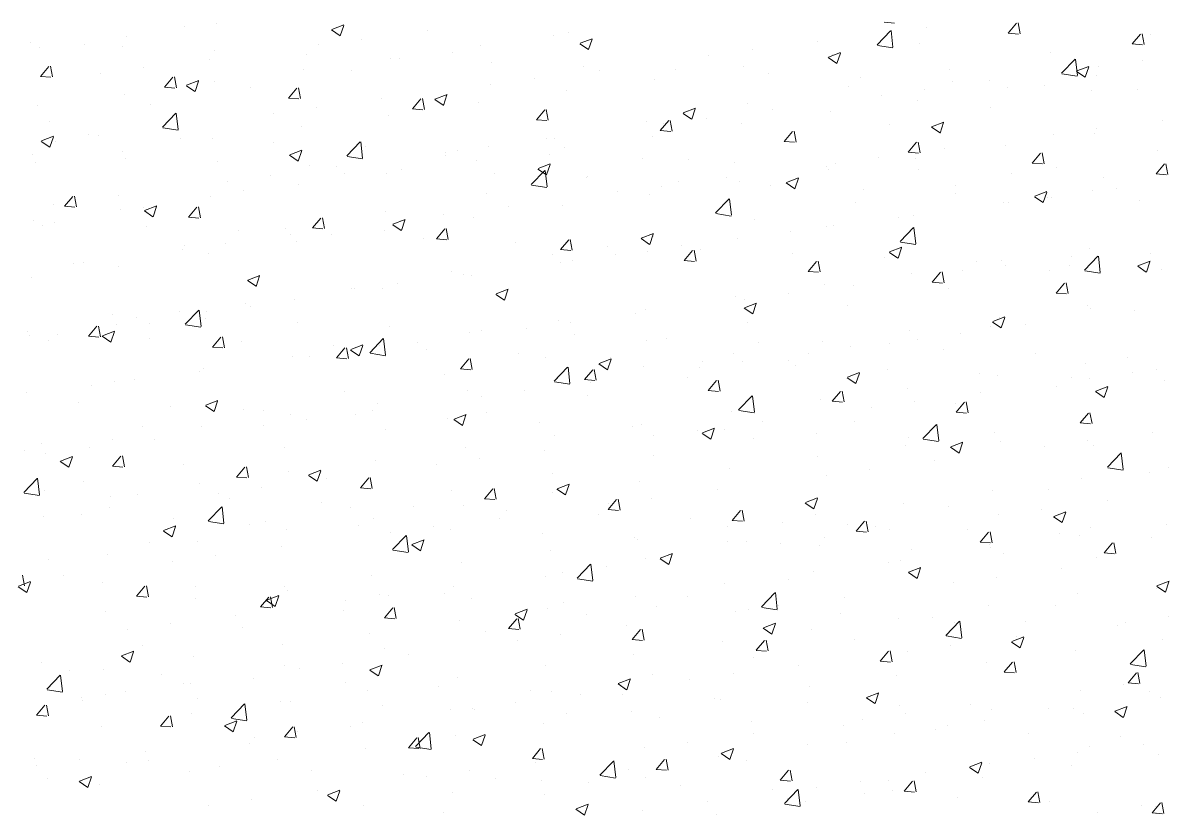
# Model space of a CAD drawing. Header units: millimetres. Extents: x 100 to 1222, y 100 to 694.
# Drawn here: x 305.71 to 312.02, y 531.76 to 536.13 of the extents above; entities that cross this region are included whole.
import ezdxf

# ---------------------------------------------------------------- set-up
doc = ezdxf.new("R2010")
doc.units = ezdxf.units.MM
doc.layers.add('Alvenaria', color=8, linetype='Continuous', lineweight=9)

msp = doc.modelspace()

# ---------------------------------------------------------------- linework, layer by layer
at = {"layer": 'Alvenaria'}
for p, q in [((306.7727, 536.1276), (306.7727, 536.1276)), ((310.453, 536.1356), (310.5099, 536.1306)), ((311.1361, 536.0759), (311.1821, 536.1306)), ((311.2017, 536.0725), (311.1907, 536.1322)), ((306.5983, 536.1101), (306.5983, 536.1101)), ((307.4066, 536.0933), (307.454, 536.0614)), ((307.4079, 536.096), (307.4746, 536.1216)), ((307.4544, 536.0612), (307.4737, 536.1188)), ((307.934, 536.09), (307.934, 536.09)), ((308.6286, 536.0628), (308.6286, 536.0628)), ((308.7151, 536.077), (308.7151, 536.077)), ((310.414, 536.012), (310.4881, 536.0894)), ((310.5009, 535.9992), (310.4904, 536.0896)), ((310.6865, 536.1097), (310.6865, 536.1097)), ((311.1361, 536.0759), (311.1931, 536.0709)), ((311.1442, 536.0918), (311.1442, 536.0918)), ((311.8193, 536.0161), (311.8653, 536.0708)), ((311.8849, 536.0127), (311.8739, 536.0724)), ((311.9221, 536.0666), (311.9221, 536.0666)), ((305.7449, 536.0232), (305.7449, 536.0232)), ((306.0428, 536.0148), (306.0428, 536.0148)), ((306.2534, 536.0017), (306.2534, 536.0017)), ((306.278, 536.0561), (306.278, 536.0561)), ((307.3349, 536.0112), (307.3349, 536.0112)), ((307.5733, 536.0426), (307.5733, 536.0426)), ((308.226, 536.0099), (308.226, 536.0099)), ((308.7755, 536.017), (308.8229, 535.9851)), ((308.7767, 536.0197), (308.8434, 536.0453)), ((308.8232, 535.985), (308.8426, 536.0425)), ((310.085, 536.0305), (310.085, 536.0305)), ((310.4156, 536.0085), (310.5003, 535.9954)), ((310.6495, 536.0204), (310.6495, 536.0204)), ((311.8193, 536.0161), (311.8763, 536.0111)), ((305.7969, 535.9952), (305.7969, 535.9952)), ((306.7618, 535.9802), (306.7618, 535.9802)), ((307.2703, 535.9587), (307.2703, 535.9587)), ((307.7313, 535.9385), (307.7313, 535.9385)), ((307.7788, 535.9372), (307.7788, 535.9372)), ((308.0731, 535.9675), (308.0731, 535.9675)), ((309.4858, 535.9516), (309.4858, 535.9516)), ((309.7242, 535.983), (309.7242, 535.983)), ((310.1444, 535.9408), (310.1918, 535.9088)), ((310.1456, 535.9435), (310.2123, 535.9691)), ((310.1684, 535.9594), (310.1684, 535.9594)), ((310.1921, 535.9087), (310.2114, 535.9662)), ((311.3667, 535.9712), (311.3667, 535.9712)), ((305.8028, 535.8376), (305.8487, 535.8923)), ((305.8683, 535.8342), (305.8573, 535.8939)), ((306.3726, 535.8845), (306.3726, 535.8845)), ((306.7333, 535.932), (306.7333, 535.932)), ((307.2502, 535.8775), (307.2502, 535.8775)), ((307.5176, 535.8721), (307.5176, 535.8721)), ((308.2872, 535.9157), (308.2872, 535.9157)), ((308.7957, 535.8943), (308.7957, 535.8943)), ((308.8842, 535.8724), (308.8842, 535.8724)), ((309.3042, 535.8728), (309.3042, 535.8728)), ((309.6793, 535.8923), (309.6793, 535.8923)), ((310.8112, 535.8759), (310.8112, 535.8759)), ((311.4305, 535.8544), (311.5047, 535.9317)), ((311.5175, 535.8415), (311.5069, 535.932)), ((311.5145, 535.8672), (311.5812, 535.8928)), ((311.561, 535.8324), (311.5803, 535.8899)), ((311.6367, 535.8921), (311.6367, 535.8921)), ((311.8751, 535.9235), (311.8751, 535.9235)), ((305.8028, 535.8376), (305.8597, 535.8326)), ((306.1341, 535.8531), (306.1341, 535.8531)), ((306.486, 535.7778), (306.5319, 535.8326)), ((306.5515, 535.7744), (306.5405, 535.8341)), ((306.6076, 535.7888), (306.6743, 535.8144)), ((306.6541, 535.754), (306.6734, 535.8116)), ((306.7612, 535.8105), (306.7612, 535.8105)), ((308.5235, 535.825), (308.5235, 535.825)), ((309.1846, 535.8209), (309.1846, 535.8209)), ((309.8126, 535.8513), (309.8126, 535.8513)), ((310.3211, 535.8298), (310.3211, 535.8298)), ((310.8296, 535.8083), (310.8296, 535.8083)), ((311.0351, 535.8129), (311.0351, 535.8129)), ((311.4322, 535.8508), (311.5169, 535.8377)), ((311.5132, 535.8645), (311.5606, 535.8325)), ((311.6217, 535.8418), (311.6217, 535.8418)), ((306.486, 535.7778), (306.5429, 535.7728)), ((306.6063, 535.7861), (306.6537, 535.7542)), ((306.9621, 535.7768), (306.9621, 535.7768)), ((307.1692, 535.7181), (307.2151, 535.7728)), ((307.2347, 535.7146), (307.2237, 535.7743)), ((308.285, 535.7936), (308.285, 535.7936)), ((308.7035, 535.7599), (308.7035, 535.7599)), ((310.2557, 535.7805), (310.2557, 535.7805)), ((310.6744, 535.7654), (310.6744, 535.7654)), ((311.1326, 535.7747), (311.1326, 535.7747)), ((311.338, 535.7868), (311.338, 535.7868)), ((311.5949, 535.7621), (311.5949, 535.7621)), ((311.8465, 535.7654), (311.8465, 535.7654)), ((306.2664, 535.7391), (306.2664, 535.7391)), ((306.4066, 535.6814), (306.4066, 535.6814)), ((307.1692, 535.718), (307.2261, 535.713)), ((307.6835, 535.7144), (307.6835, 535.7144)), ((307.8523, 535.6583), (307.8983, 535.713)), ((307.9179, 535.6549), (307.9069, 535.7146)), ((307.9752, 535.7098), (308.0226, 535.6779)), ((307.9764, 535.7125), (308.0431, 535.7381)), ((308.0229, 535.6777), (308.0422, 535.7353)), ((308.2145, 535.6929), (308.2145, 535.6929)), ((309.7002, 535.6852), (309.7002, 535.6852)), ((310.4359, 535.734), (310.4359, 535.734)), ((310.6379, 535.7033), (310.6379, 535.7033)), ((305.7853, 535.6781), (305.7853, 535.6781)), ((306.4741, 535.5572), (306.5482, 535.6345)), ((306.561, 535.5443), (306.5505, 535.6347)), ((307.0843, 535.6355), (307.0843, 535.6355)), ((307.3227, 535.6669), (307.3227, 535.6669)), ((307.7197, 535.6214), (307.7197, 535.6214)), ((307.8523, 535.6582), (307.9093, 535.6533)), ((308.5355, 535.5985), (308.5815, 535.6532)), ((308.6011, 535.5951), (308.5901, 535.6548)), ((309.3441, 535.6335), (309.3914, 535.6016)), ((309.3453, 535.6362), (309.412, 535.6618)), ((309.3918, 535.6015), (309.4111, 535.659)), ((309.8344, 535.6549), (309.8344, 535.6549)), ((310.1568, 535.6423), (310.1568, 535.6423)), ((311.0394, 535.6668), (311.0394, 535.6668)), ((305.8511, 535.5861), (305.8511, 535.5861)), ((306.4827, 535.5563), (306.4827, 535.5563)), ((307.2386, 535.5605), (307.2386, 535.5605)), ((308.5355, 535.5985), (308.5925, 535.5935)), ((309.1447, 535.5898), (309.1447, 535.5898)), ((309.2187, 535.5387), (309.2647, 535.5935)), ((309.2352, 535.576), (309.2352, 535.576)), ((309.2843, 535.5353), (309.2733, 535.595)), ((309.4736, 535.6074), (309.4736, 535.6074)), ((309.6678, 535.5752), (309.6678, 535.5752)), ((310.4839, 535.5714), (310.4839, 535.5714)), ((310.7129, 535.5573), (310.7603, 535.5253)), ((310.7142, 535.56), (310.7809, 535.5856)), ((310.7607, 535.5252), (310.78, 535.5827)), ((311.9853, 535.5953), (311.9853, 535.5953)), ((305.8072, 535.4816), (305.8739, 535.5072)), ((305.8538, 535.4468), (305.8731, 535.5044)), ((306.0679, 535.5149), (306.0679, 535.5149)), ((306.122, 535.5088), (306.122, 535.5088)), ((306.4757, 535.5536), (306.5604, 535.5405)), ((306.5764, 535.4935), (306.5764, 535.4935)), ((306.7496, 535.4934), (306.7496, 535.4934)), ((308.5892, 535.4945), (308.5892, 535.4945)), ((308.6336, 535.4968), (308.6336, 535.4968)), ((309.173, 535.5038), (309.173, 535.5038)), ((309.2187, 535.5387), (309.2757, 535.5337)), ((309.9019, 535.479), (309.9478, 535.5337)), ((309.9675, 535.4755), (309.9564, 535.5352)), ((311.3861, 535.5165), (311.3861, 535.5165)), ((311.6101, 535.5247), (311.6101, 535.5247)), ((311.6246, 535.5478), (311.6246, 535.5478)), ((305.806, 535.4789), (305.8534, 535.4469)), ((305.8835, 535.4774), (305.8835, 535.4774)), ((307.0848, 535.472), (307.0848, 535.472)), ((307.1761, 535.4053), (307.2428, 535.4309)), ((307.4906, 535.3995), (307.5648, 535.4768)), ((307.5776, 535.3866), (307.567, 535.4771)), ((307.5933, 535.4505), (307.5933, 535.4505)), ((308.1018, 535.429), (308.1018, 535.429)), ((308.2729, 535.4493), (308.2729, 535.4493)), ((308.6919, 535.4428), (308.6919, 535.4428)), ((309.9019, 535.4789), (309.9589, 535.4739)), ((309.9284, 535.4761), (309.9284, 535.4761)), ((310.5851, 535.4192), (310.631, 535.4739)), ((310.6507, 535.4158), (310.6396, 535.4755)), ((310.7846, 535.4373), (310.7846, 535.4373)), ((311.121, 535.4576), (311.121, 535.4576)), ((311.9587, 535.4288), (311.9587, 535.4288)), ((305.7603, 535.4085), (305.7603, 535.4085)), ((306.2549, 535.422), (306.2549, 535.422)), ((306.2687, 535.387), (306.2687, 535.387)), ((306.7772, 535.3655), (306.7772, 535.3655)), ((307.1749, 535.4026), (307.2223, 535.3707)), ((307.2226, 535.3705), (307.2419, 535.4281)), ((307.4923, 535.396), (307.577, 535.3828)), ((308.0337, 535.3991), (308.0337, 535.3991)), ((308.0344, 535.4179), (308.0344, 535.4179)), ((308.2029, 535.3758), (308.2029, 535.3758)), ((308.6102, 535.4075), (308.6102, 535.4075)), ((309.1187, 535.3861), (309.1187, 535.3861)), ((309.3729, 535.3807), (309.3729, 535.3807)), ((310.4238, 535.3898), (310.4238, 535.3898)), ((310.5851, 535.4192), (310.642, 535.4142)), ((310.6263, 535.3862), (310.6263, 535.3862)), ((311.2683, 535.3594), (311.3142, 535.4142)), ((311.3338, 535.356), (311.3228, 535.4157)), ((305.7737, 535.361), (305.7737, 535.361)), ((307.2857, 535.344), (307.2857, 535.344)), ((307.4329, 535.3387), (307.4329, 535.3387)), ((307.4783, 535.3038), (307.4783, 535.3038)), ((307.7082, 535.3044), (307.7082, 535.3044)), ((307.7941, 535.3226), (307.7941, 535.3226)), ((308.5071, 535.2418), (308.5813, 535.3192)), ((308.5438, 535.3263), (308.5911, 535.2944)), ((308.545, 535.329), (308.6117, 535.3546)), ((308.5941, 535.229), (308.5836, 535.3194)), ((308.5915, 535.2942), (308.6108, 535.3518)), ((309.6271, 535.3646), (309.6271, 535.3646)), ((310.1356, 535.3431), (310.1356, 535.3431)), ((310.1452, 535.3252), (310.1452, 535.3252)), ((310.1854, 535.3584), (310.1854, 535.3584)), ((310.6441, 535.3216), (310.6441, 535.3216)), ((311.2683, 535.3594), (311.3252, 535.3544)), ((311.4032, 535.3334), (311.4032, 535.3334)), ((311.9515, 535.2997), (311.9974, 535.3544)), ((312.017, 535.2962), (312.006, 535.3559)), ((306.8337, 535.2598), (306.8337, 535.2598)), ((307.0722, 535.2912), (307.0722, 535.2912)), ((307.227, 535.2434), (307.227, 535.2434)), ((308.3026, 535.3011), (308.3026, 535.3011)), ((308.8111, 535.2796), (308.8111, 535.2796)), ((308.8175, 535.2854), (308.8175, 535.2854)), ((309.3195, 535.2581), (309.3195, 535.2581)), ((309.5838, 535.2792), (309.5838, 535.2792)), ((309.6562, 535.2582), (309.6562, 535.2582)), ((309.9126, 535.25), (309.96, 535.2181)), ((309.9138, 535.2527), (309.9805, 535.2783)), ((309.9604, 535.218), (309.9797, 535.2755)), ((311.1525, 535.3001), (311.1525, 535.3001)), ((311.661, 535.2786), (311.661, 535.2786)), ((311.9515, 535.2996), (312.0084, 535.2946)), ((305.9349, 535.1211), (305.9809, 535.1759)), ((306.0005, 535.1177), (305.9895, 535.1774)), ((306.2322, 535.1806), (306.2322, 535.1806)), ((306.738, 535.1763), (306.738, 535.1763)), ((306.9228, 535.2084), (306.9228, 535.2084)), ((308.262, 535.19), (308.262, 535.19)), ((308.5088, 535.2383), (308.5935, 535.2252)), ((308.9846, 535.2003), (308.9846, 535.2003)), ((309.1615, 535.1867), (309.1615, 535.1867)), ((309.2231, 535.2317), (309.2231, 535.2317)), ((309.828, 535.2366), (309.828, 535.2366)), ((310.3364, 535.2151), (310.3364, 535.2151)), ((310.8449, 535.1937), (310.8449, 535.1937)), ((310.8477, 535.2381), (310.8477, 535.2381)), ((311.2827, 535.1765), (311.3494, 535.2021)), ((311.3292, 535.1417), (311.3485, 535.1992)), ((311.5985, 535.2076), (311.5985, 535.2076)), ((311.7347, 535.2197), (311.7347, 535.2197)), ((305.8714, 535.1331), (305.8714, 535.1331)), ((305.9349, 535.1211), (305.9919, 535.1161)), ((306.3673, 535.1131), (306.3673, 535.1131)), ((306.3758, 535.0981), (306.4425, 535.1237)), ((306.4223, 535.0633), (306.4416, 535.1209)), ((306.6181, 535.0614), (306.664, 535.1161)), ((306.6837, 535.0579), (306.6727, 535.1176)), ((308.3831, 535.1211), (308.3831, 535.1211)), ((308.6803, 535.1258), (308.6803, 535.1258)), ((309.5237, 535.0842), (309.5979, 535.1615)), ((309.6107, 535.0713), (309.6001, 535.1618)), ((310.2922, 535.1427), (310.2922, 535.1427)), ((311.1095, 535.1405), (311.1095, 535.1405)), ((311.1355, 535.1408), (311.1355, 535.1408)), ((311.2815, 535.1738), (311.3289, 535.1418)), ((311.3534, 535.1722), (311.3534, 535.1722)), ((311.374, 535.1722), (311.374, 535.1722)), ((311.8618, 535.1507), (311.8618, 535.1507)), ((306.2433, 535.1049), (306.2433, 535.1049)), ((306.3746, 535.0954), (306.422, 535.0634)), ((306.6181, 535.0613), (306.6751, 535.0563)), ((307.3013, 535.0016), (307.3472, 535.0563)), ((307.3669, 534.9982), (307.3558, 535.0579)), ((307.7065, 535.0947), (307.7065, 535.0947)), ((308.0223, 535.0736), (308.0223, 535.0736)), ((308.1913, 535.0587), (308.1913, 535.0587)), ((309.5254, 535.0807), (309.6101, 535.0675)), ((310.534, 535.0616), (310.534, 535.0616)), ((310.6148, 535.0691), (310.6148, 535.0691)), ((305.7622, 535.0439), (305.7622, 535.0439)), ((305.8118, 535.0177), (305.8118, 535.0177)), ((305.8784, 535.0308), (305.8784, 535.0308)), ((306.3869, 535.0093), (306.3869, 535.0093)), ((306.8953, 534.9878), (306.8953, 534.9878)), ((307.151, 534.9993), (307.151, 534.9993)), ((307.3013, 535.0016), (307.3582, 534.9966)), ((307.6966, 534.9873), (307.6966, 534.9873)), ((307.7434, 535.0191), (307.7908, 534.9872)), ((307.7447, 535.0218), (307.8114, 535.0474)), ((307.7839, 535.0422), (307.7839, 535.0422)), ((307.7912, 534.987), (307.8105, 535.0446)), ((307.9845, 534.9418), (308.0304, 534.9966)), ((308.05, 534.9384), (308.039, 534.9981)), ((309.7367, 535.0474), (309.7367, 535.0474)), ((310.1336, 535.0081), (310.1336, 535.0081)), ((310.1732, 535.0141), (310.1732, 535.0141)), ((310.5402, 534.9265), (310.6144, 535.0039)), ((310.6272, 534.9137), (310.6167, 535.0041)), ((307.1823, 534.963), (307.1823, 534.963)), ((307.2155, 534.9263), (307.2155, 534.9263)), ((307.4038, 534.9663), (307.4038, 534.9663)), ((307.9123, 534.9449), (307.9123, 534.9449)), ((307.9845, 534.9418), (308.0414, 534.9368)), ((308.4207, 534.9234), (308.4207, 534.9234)), ((308.6677, 534.8821), (308.7136, 534.9368)), ((308.7332, 534.8786), (308.7222, 534.9383)), ((309.1123, 534.9428), (309.1597, 534.9109)), ((309.1135, 534.9455), (309.1802, 534.9711)), ((309.16, 534.9108), (309.1794, 534.9683)), ((309.1812, 534.952), (309.1812, 534.952)), ((309.6446, 534.9411), (309.6446, 534.9411)), ((309.9348, 534.9827), (309.9348, 534.9827)), ((310.5419, 534.923), (310.6266, 534.9099)), ((306.5831, 534.8841), (306.5831, 534.8841)), ((306.5955, 534.904), (306.5955, 534.904)), ((306.8216, 534.9155), (306.8216, 534.9155)), ((308.6677, 534.882), (308.7246, 534.877)), ((308.9292, 534.9019), (308.9292, 534.9019)), ((309.1499, 534.8697), (309.1499, 534.8697)), ((309.3332, 534.9035), (309.3332, 534.9035)), ((309.3509, 534.8223), (309.3968, 534.877)), ((309.4164, 534.8188), (309.4054, 534.8785)), ((309.4376, 534.8804), (309.4376, 534.8804)), ((310.4812, 534.8666), (310.5286, 534.8346)), ((310.4824, 534.8693), (310.5491, 534.8949)), ((310.5289, 534.8345), (310.5482, 534.892)), ((311.5869, 534.8905), (311.5869, 534.8905)), ((311.9193, 534.8605), (311.9193, 534.8605)), ((305.9816, 534.8049), (305.9816, 534.8049)), ((306.04, 534.8086), (306.04, 534.8086)), ((306.7264, 534.8592), (306.7264, 534.8592)), ((308.6257, 534.8567), (308.6257, 534.8567)), ((308.6688, 534.8087), (308.6688, 534.8087)), ((308.734, 534.8246), (308.734, 534.8246)), ((308.9725, 534.856), (308.9725, 534.856)), ((309.3509, 534.8222), (309.4078, 534.8173)), ((309.9461, 534.8589), (309.9461, 534.8589)), ((310.0341, 534.7625), (310.08, 534.8172)), ((310.0996, 534.7591), (310.0886, 534.8188)), ((310.4546, 534.8374), (310.4546, 534.8374)), ((310.963, 534.816), (310.963, 534.816)), ((311.0979, 534.8234), (311.0979, 534.8234)), ((311.4841, 534.844), (311.4841, 534.844)), ((311.5568, 534.7689), (311.631, 534.8462)), ((311.6437, 534.756), (311.6332, 534.8465)), ((311.8513, 534.793), (311.918, 534.8186)), ((311.8978, 534.7582), (311.9171, 534.8157)), ((306.2317, 534.7878), (306.2317, 534.7878)), ((306.9444, 534.7146), (307.011, 534.7402)), ((306.9909, 534.6798), (307.0102, 534.7374)), ((308.0703, 534.7613), (308.0703, 534.7613)), ((308.1325, 534.7454), (308.1325, 534.7454)), ((308.1797, 534.7416), (308.1797, 534.7416)), ((310.0341, 534.7625), (310.091, 534.7575)), ((310.6032, 534.752), (310.6032, 534.752)), ((310.7173, 534.7027), (310.7632, 534.7575)), ((310.7828, 534.6993), (310.7718, 534.759)), ((310.885, 534.7651), (310.885, 534.7651)), ((311.1234, 534.7965), (311.1234, 534.7965)), ((311.3638, 534.7651), (311.3638, 534.7651)), ((311.4715, 534.7945), (311.4715, 534.7945)), ((311.5584, 534.7653), (311.6432, 534.7522)), ((311.85, 534.7903), (311.8974, 534.7583)), ((311.98, 534.773), (311.98, 534.773)), ((305.7506, 534.7268), (305.7506, 534.7268)), ((306.9431, 534.7119), (306.9905, 534.68)), ((307.7717, 534.6979), (307.7717, 534.6979)), ((310.1221, 534.6911), (310.1221, 534.6911)), ((310.2834, 534.6859), (310.2834, 534.6859)), ((310.7173, 534.7027), (310.7742, 534.6977)), ((311.4005, 534.643), (311.4464, 534.6977)), ((311.466, 534.6395), (311.455, 534.6992)), ((307.2039, 534.6092), (307.2039, 534.6092)), ((307.5148, 534.666), (307.5148, 534.666)), ((307.5333, 534.6665), (307.5333, 534.6665)), ((307.685, 534.6702), (307.685, 534.6702)), ((308.312, 534.6356), (308.3594, 534.6037)), ((308.3132, 534.6383), (308.3799, 534.6639)), ((308.3597, 534.6035), (308.379, 534.6611)), ((309.633, 534.624), (309.633, 534.624)), ((309.9227, 534.6384), (309.9227, 534.6384)), ((310.8084, 534.6698), (310.8084, 534.6698)), ((311.4005, 534.6429), (311.4574, 534.6379)), ((306.6003, 534.4717), (306.6745, 534.549)), ((306.6873, 534.4588), (306.6768, 534.5492)), ((306.9317, 534.5873), (306.9317, 534.5873)), ((306.9593, 534.5706), (306.9593, 534.5706)), ((309.1383, 534.5526), (309.1383, 534.5526)), ((309.6809, 534.5593), (309.7282, 534.5274)), ((309.6821, 534.562), (309.7488, 534.5876)), ((309.6842, 534.607), (309.6842, 534.607)), ((309.7286, 534.5273), (309.7479, 534.5848)), ((310.2529, 534.5744), (310.2529, 534.5744)), ((311.5754, 534.5734), (311.5754, 534.5734)), ((311.5921, 534.556), (311.5921, 534.556)), ((311.8351, 534.5475), (311.8351, 534.5475)), ((306.2014, 534.5226), (306.2014, 534.5226)), ((306.3326, 534.5085), (306.3326, 534.5085)), ((306.571, 534.5398), (306.571, 534.5398)), ((306.7098, 534.5011), (306.7098, 534.5011)), ((306.7148, 534.5422), (306.7148, 534.5422)), ((308.6572, 534.4916), (308.6572, 534.4916)), ((309.0827, 534.5278), (309.0827, 534.5278)), ((311.0497, 534.4831), (311.0971, 534.4511)), ((311.051, 534.4858), (311.1176, 534.5114)), ((311.0863, 534.5064), (311.0863, 534.5064)), ((311.0975, 534.451), (311.1168, 534.5085)), ((305.731, 534.4293), (305.731, 534.4293)), ((306.0671, 534.4047), (306.113, 534.4594)), ((306.1326, 534.4012), (306.1216, 534.4609)), ((306.144, 534.4074), (306.2107, 534.433)), ((306.1906, 534.3726), (306.2099, 534.4302)), ((306.2201, 534.4707), (306.2201, 534.4707)), ((306.4038, 534.4753), (306.4038, 534.4753)), ((306.602, 534.4681), (306.6867, 534.455)), ((307.2183, 534.4796), (307.2183, 534.4796)), ((307.7268, 534.4581), (307.7268, 534.4581)), ((308.1681, 534.4245), (308.1681, 534.4245)), ((308.2352, 534.4366), (308.2352, 534.4366)), ((308.4835, 534.4489), (308.4835, 534.4489)), ((308.7219, 534.4803), (308.7219, 534.4803)), ((309.6974, 534.4791), (309.6974, 534.4791)), ((310.5916, 534.435), (310.5916, 534.435)), ((310.8728, 534.4208), (310.8728, 534.4208)), ((311.0366, 534.4606), (311.0366, 534.4606)), ((311.2336, 534.4683), (311.2336, 534.4683)), ((305.739, 534.4098), (305.739, 534.4098)), ((305.8483, 534.3799), (305.8483, 534.3799)), ((305.8937, 534.4161), (305.8937, 534.4161)), ((306.0671, 534.4046), (306.124, 534.3997)), ((306.1428, 534.4047), (306.1902, 534.3727)), ((306.4022, 534.3946), (306.4022, 534.3946)), ((306.7503, 534.3449), (306.7962, 534.3996)), ((306.8158, 534.3415), (306.8048, 534.4012)), ((306.9107, 534.3731), (306.9107, 534.3731)), ((307.5129, 534.3311), (307.5796, 534.3567)), ((307.6169, 534.314), (307.6911, 534.3913)), ((307.7038, 534.3011), (307.6933, 534.3916)), ((307.8819, 534.3697), (307.8819, 534.3697)), ((308.7437, 534.4152), (308.7437, 534.4152)), ((309.1419, 534.3837), (309.1419, 534.3837)), ((309.2522, 534.3937), (309.2522, 534.3937)), ((309.7606, 534.3722), (309.7606, 534.3722)), ((310.1105, 534.374), (310.1105, 534.374)), ((310.4811, 534.3653), (310.4811, 534.3653)), ((310.6344, 534.3894), (310.6344, 534.3894)), ((306.7503, 534.3449), (306.8072, 534.3399)), ((307.1923, 534.2921), (307.1923, 534.2921)), ((307.4191, 534.3517), (307.4191, 534.3517)), ((307.4335, 534.2851), (307.4794, 534.3399)), ((307.499, 534.2817), (307.488, 534.3414)), ((307.5117, 534.3284), (307.5591, 534.2965)), ((307.5212, 534.3222), (307.5212, 534.3222)), ((307.5594, 534.2963), (307.5787, 534.3539)), ((307.6185, 534.3105), (307.7033, 534.2973)), ((307.6734, 534.3531), (307.6734, 534.3531)), ((307.9276, 534.3302), (307.9276, 534.3302)), ((308.4361, 534.3087), (308.4361, 534.3087)), ((309.6214, 534.3069), (309.6214, 534.3069)), ((310.0328, 534.3102), (310.0328, 534.3102)), ((310.2691, 534.3507), (310.2691, 534.3507)), ((310.7776, 534.3292), (310.7776, 534.3292)), ((311.286, 534.3077), (311.286, 534.3077)), ((307.2827, 534.2909), (307.2827, 534.2909)), ((307.4335, 534.2851), (307.4904, 534.2801)), ((308.1167, 534.2254), (308.1626, 534.2801)), ((308.1822, 534.2219), (308.1712, 534.2816)), ((308.5864, 534.2884), (308.5864, 534.2884)), ((308.6334, 534.1563), (308.7076, 534.2337)), ((308.7204, 534.1435), (308.7099, 534.2339)), ((308.8806, 534.2521), (308.9279, 534.2202)), ((308.8818, 534.2548), (308.9485, 534.2804)), ((308.9283, 534.22), (308.9476, 534.2776)), ((308.9445, 534.2872), (308.9445, 534.2872)), ((309.1267, 534.2355), (309.1267, 534.2355)), ((309.4336, 534.2313), (309.4336, 534.2313)), ((309.453, 534.2657), (309.453, 534.2657)), ((309.6721, 534.2627), (309.6721, 534.2627)), ((309.9256, 534.2699), (309.9256, 534.2699)), ((309.9615, 534.2443), (309.9615, 534.2443)), ((311.5638, 534.2564), (311.5638, 534.2564)), ((311.7945, 534.2863), (311.7945, 534.2863)), ((306.6812, 534.2117), (306.6812, 534.2117)), ((306.7032, 534.2251), (306.7032, 534.2251)), ((308.0309, 534.193), (308.0309, 534.193)), ((308.1167, 534.2253), (308.1736, 534.2203)), ((308.6456, 534.1745), (308.6456, 534.1745)), ((308.7999, 534.1656), (308.8458, 534.2203)), ((308.7999, 534.1655), (308.8568, 534.1606)), ((308.8654, 534.1622), (308.8544, 534.2219)), ((309.3701, 534.1746), (309.3701, 534.1746)), ((310.2494, 534.1758), (310.2968, 534.1439)), ((310.2506, 534.1785), (310.3173, 534.2041)), ((310.2971, 534.1438), (310.3165, 534.2013)), ((310.4699, 534.2228), (310.4699, 534.2228)), ((310.9784, 534.2013), (310.9784, 534.2013)), ((311.0747, 534.1893), (311.0747, 534.1893)), ((311.4869, 534.1798), (311.4869, 534.1798)), ((311.5846, 534.1718), (311.5846, 534.1718)), ((311.823, 534.2032), (311.823, 534.2032)), ((311.9558, 534.2226), (311.9558, 534.2226)), ((306.082, 534.1328), (306.082, 534.1328)), ((306.2085, 534.1537), (306.2085, 534.1537)), ((306.3204, 534.1642), (306.3204, 534.1642)), ((308.1565, 534.1075), (308.1565, 534.1075)), ((308.4713, 534.1047), (308.4713, 534.1047)), ((308.6351, 534.1528), (308.7198, 534.1397)), ((308.8321, 534.1521), (308.8321, 534.1521)), ((309.4831, 534.1058), (309.529, 534.1605)), ((309.4831, 534.1058), (309.54, 534.1008)), ((309.5486, 534.1024), (309.5376, 534.1621)), ((310.2318, 534.0426), (310.2208, 534.1023)), ((310.58, 534.1179), (310.58, 534.1179)), ((311.4004, 534.1273), (311.4004, 534.1273)), ((311.6195, 534.1023), (311.6862, 534.1279)), ((311.666, 534.0675), (311.6853, 534.125)), ((311.9953, 534.1583), (311.9953, 534.1583)), ((305.7274, 534.0927), (305.7274, 534.0927)), ((306.7126, 534.0239), (306.7793, 534.0495)), ((306.7591, 533.9891), (306.7784, 534.0467)), ((307.4755, 534.0977), (307.4755, 534.0977)), ((308.2329, 534.0733), (308.2329, 534.0733)), ((308.8147, 534.0792), (308.8147, 534.0792)), ((309.65, 533.9987), (309.7242, 534.076)), ((309.7369, 533.9858), (309.7264, 534.0763)), ((310.0989, 534.0569), (310.0989, 534.0569)), ((310.1662, 534.046), (310.2232, 534.041)), ((310.1663, 534.046), (310.2122, 534.1008)), ((310.6223, 534.0451), (310.6223, 534.0451)), ((310.8494, 533.9863), (310.8954, 534.041)), ((310.915, 533.9828), (310.904, 534.0425)), ((310.983, 534.0926), (310.983, 534.0926)), ((311.6183, 534.0996), (311.6657, 534.0676)), ((306.0119, 534.0384), (306.0119, 534.0384)), ((306.5203, 534.0169), (306.5203, 534.0169)), ((306.7114, 534.0212), (306.7588, 533.9892)), ((306.92, 534.0023), (306.92, 534.0023)), ((307.0288, 533.9954), (307.0288, 533.9954)), ((307.6313, 533.9941), (307.6313, 533.9941)), ((307.6618, 534.036), (307.6618, 534.036)), ((308.2592, 533.9839), (308.2592, 533.9839)), ((309.6098, 533.9898), (309.6098, 533.9898)), ((309.6516, 533.9952), (309.7363, 533.982)), ((310.3838, 534.0137), (310.3838, 534.0137)), ((310.8449, 534.0319), (310.8449, 534.0319)), ((310.8494, 533.9862), (310.9064, 533.9813)), ((311.5326, 533.9265), (311.5786, 533.9812)), ((311.5982, 533.9231), (311.5871, 533.9828)), ((307.0322, 533.9152), (307.0322, 533.9152)), ((307.1807, 533.9751), (307.1807, 533.9751)), ((307.2706, 533.9466), (307.2706, 533.9466)), ((307.5373, 533.974), (307.5373, 533.974)), ((308.0457, 533.9525), (308.0457, 533.9525)), ((308.0802, 533.9449), (308.1276, 533.913)), ((308.0815, 533.9476), (308.1482, 533.9732)), ((308.128, 533.9128), (308.1473, 533.9704)), ((308.5542, 533.931), (308.5542, 533.931)), ((309.1151, 533.9184), (309.1151, 533.9184)), ((309.7823, 533.9345), (309.7823, 533.9345)), ((310.2894, 533.9366), (310.2894, 533.9366)), ((310.6665, 533.841), (310.7407, 533.9183)), ((310.7535, 533.8281), (310.743, 533.9186)), ((311.5326, 533.9265), (311.5896, 533.9215)), ((311.5522, 533.9393), (311.5522, 533.9393)), ((306.3645, 533.907), (306.3645, 533.907)), ((306.6917, 533.908), (306.6917, 533.908)), ((307.7037, 533.8885), (307.7037, 533.8885)), ((308.634, 533.8574), (308.634, 533.8574)), ((309.0627, 533.9095), (309.0627, 533.9095)), ((309.1831, 533.8557), (309.1831, 533.8557)), ((309.4215, 533.8871), (309.4215, 533.8871)), ((309.4491, 533.8686), (309.4965, 533.8367)), ((309.4503, 533.8713), (309.517, 533.8969)), ((309.4968, 533.8366), (309.5162, 533.8941)), ((309.5711, 533.888), (309.5711, 533.888)), ((310.0796, 533.8665), (310.0796, 533.8665)), ((311.0631, 533.8722), (311.0631, 533.8722)), ((311.9332, 533.875), (311.9332, 533.875)), ((305.809, 533.8116), (305.809, 533.8116)), ((306.0699, 533.7885), (306.0699, 533.7885)), ((306.197, 533.8366), (306.197, 533.8366)), ((306.4306, 533.836), (306.4306, 533.836)), ((307.1482, 533.7932), (307.1482, 533.7932)), ((308.145, 533.7904), (308.145, 533.7904)), ((309.7339, 533.8412), (309.7339, 533.8412)), ((310.5684, 533.8008), (310.5684, 533.8008)), ((310.5881, 533.8451), (310.5881, 533.8451)), ((310.6682, 533.8375), (310.7529, 533.8244)), ((310.818, 533.7924), (310.8654, 533.7604)), ((310.8192, 533.7951), (310.8859, 533.8207)), ((310.8657, 533.7603), (310.885, 533.8178)), ((311.0965, 533.8236), (311.0965, 533.8236)), ((311.334, 533.7961), (311.334, 533.7961)), ((311.5724, 533.8275), (311.5724, 533.8275)), ((311.605, 533.8021), (311.605, 533.8021)), ((305.7158, 533.7756), (305.7158, 533.7756)), ((305.8314, 533.7571), (305.8314, 533.7571)), ((305.9123, 533.7167), (305.979, 533.7423)), ((305.9588, 533.6819), (305.9781, 533.7395)), ((306.1993, 533.6882), (306.2452, 533.7429)), ((306.2648, 533.6848), (306.2538, 533.7445)), ((308.2208, 533.729), (308.2208, 533.729)), ((308.5815, 533.7765), (308.5815, 533.7765)), ((309.1784, 533.7459), (309.1784, 533.7459)), ((310.0873, 533.7398), (310.0873, 533.7398)), ((311.6831, 533.6834), (311.7573, 533.7607)), ((311.77, 533.6705), (311.7595, 533.7609)), ((305.9111, 533.714), (305.9584, 533.682)), ((306.1993, 533.6882), (306.2562, 533.6832)), ((306.5927, 533.6978), (306.5927, 533.6978)), ((306.8825, 533.6284), (306.9284, 533.6832)), ((306.948, 533.625), (306.937, 533.6847)), ((307.2812, 533.6404), (307.3478, 533.666)), ((307.3277, 533.6056), (307.347, 533.6632)), ((307.6502, 533.719), (307.6502, 533.719)), ((307.9823, 533.6976), (307.9823, 533.6976)), ((309.5983, 533.6727), (309.5983, 533.6727)), ((310.3717, 533.6695), (310.3717, 533.6695)), ((310.7324, 533.717), (310.7324, 533.717)), ((311.6847, 533.6798), (311.7694, 533.6667)), ((312.0217, 533.6832), (312.0217, 533.6832)), ((305.7101, 533.5438), (305.7843, 533.6211)), ((305.797, 533.5309), (305.7865, 533.6214)), ((306.0372, 533.6025), (306.0372, 533.6025)), ((306.8824, 533.6284), (306.9394, 533.6234)), ((307.1691, 533.658), (307.1691, 533.658)), ((307.2799, 533.6377), (307.3273, 533.6058)), ((307.3808, 533.6184), (307.3808, 533.6184)), ((307.5656, 533.5687), (307.6116, 533.6234)), ((307.6312, 533.5652), (307.6202, 533.6249)), ((308.6229, 533.6505), (308.6229, 533.6505)), ((309.1035, 533.6013), (309.1035, 533.6013)), ((310.1332, 533.6381), (310.1332, 533.6381)), ((311.5406, 533.6222), (311.5406, 533.6222)), ((311.9165, 533.6543), (311.9165, 533.6543)), ((305.7117, 533.5403), (305.7964, 533.5271)), ((305.8264, 533.5517), (305.8264, 533.5517)), ((306.6801, 533.5909), (306.6801, 533.5909)), ((306.7816, 533.5395), (306.7816, 533.5395)), ((307.02, 533.5709), (307.02, 533.5709)), ((307.5656, 533.5686), (307.6226, 533.5636)), ((308.0675, 533.5552), (308.0675, 533.5552)), ((308.2488, 533.5089), (308.2948, 533.5636)), ((308.3144, 533.5055), (308.3034, 533.5652)), ((308.6224, 533.5404), (308.6224, 533.5404)), ((308.6488, 533.5614), (308.6962, 533.5295)), ((308.65, 533.5641), (308.7167, 533.5897)), ((308.6965, 533.5293), (308.7158, 533.5869)), ((309.5317, 533.5589), (309.5317, 533.5589)), ((311.0516, 533.5551), (311.0516, 533.5551)), ((311.361, 533.559), (311.361, 533.559)), ((306.1854, 533.5195), (306.1854, 533.5195)), ((306.3349, 533.5302), (306.3349, 533.5302)), ((306.8433, 533.5087), (306.8433, 533.5087)), ((307.3518, 533.4872), (307.3518, 533.4872)), ((308.1334, 533.4733), (308.1334, 533.4733)), ((308.2488, 533.5089), (308.3058, 533.5039)), ((308.932, 533.4491), (308.9779, 533.5039)), ((308.9325, 533.48), (308.9325, 533.48)), ((308.9976, 533.4457), (308.9865, 533.5054)), ((309.1709, 533.5114), (309.1709, 533.5114)), ((310.0177, 533.4851), (310.065, 533.4532)), ((310.0189, 533.4878), (310.0856, 533.5134)), ((310.0654, 533.4531), (310.0847, 533.5106)), ((310.5568, 533.4837), (310.5568, 533.4837)), ((311.6826, 533.4994), (311.6826, 533.4994)), ((305.8193, 533.4128), (305.8193, 533.4128)), ((306.0272, 533.4237), (306.0272, 533.4237)), ((306.18, 533.4603), (306.18, 533.4603)), ((306.7266, 533.3862), (306.8008, 533.4635)), ((306.8136, 533.3733), (306.8031, 533.4637)), ((307.512, 533.4598), (307.512, 533.4598)), ((307.8603, 533.4658), (307.8603, 533.4658)), ((308.3687, 533.4443), (308.3687, 533.4443)), ((308.8772, 533.4228), (308.8772, 533.4228)), ((308.932, 533.4491), (308.989, 533.4441)), ((309.6152, 533.3894), (309.6611, 533.4441)), ((309.6808, 533.3859), (309.6697, 533.4456)), ((310.0757, 533.4227), (310.0757, 533.4227)), ((310.8056, 533.4636), (310.8056, 533.4636)), ((311.0834, 533.4205), (311.0834, 533.4205)), ((311.3219, 533.4519), (311.3219, 533.4519)), ((311.3865, 533.4089), (311.4339, 533.3769)), ((311.3877, 533.4116), (311.4544, 533.4372)), ((311.4343, 533.3768), (311.4536, 533.4343)), ((306.4808, 533.3332), (306.5475, 533.3588)), ((306.5273, 533.2984), (306.5467, 533.356)), ((306.5357, 533.4023), (306.5357, 533.4023)), ((306.7283, 533.3826), (306.813, 533.3695)), ((306.9565, 533.3645), (306.9565, 533.3645)), ((307.0442, 533.3808), (307.0442, 533.3808)), ((307.5526, 533.3593), (307.5526, 533.3593)), ((307.6387, 533.4019), (307.6387, 533.4019)), ((307.9702, 533.3533), (307.9702, 533.3533)), ((308.3309, 533.4008), (308.3309, 533.4008)), ((309.3856, 533.4013), (309.3856, 533.4013)), ((309.5867, 533.3557), (309.5867, 533.3557)), ((309.6152, 533.3893), (309.6722, 533.3843)), ((309.8941, 533.3798), (309.8941, 533.3798)), ((310.2501, 533.3683), (310.2501, 533.3683)), ((310.2984, 533.3296), (310.3443, 533.3843)), ((310.3639, 533.3261), (310.3529, 533.3859)), ((310.4026, 533.3583), (310.4026, 533.3583)), ((311.5893, 533.3498), (311.5893, 533.3498)), ((312.0101, 533.3661), (312.0101, 533.3661)), ((306.4796, 533.3305), (306.527, 533.2985)), ((307.1576, 533.3409), (307.1576, 533.3409)), ((307.7317, 533.3219), (307.7317, 533.3219)), ((307.7432, 533.2285), (307.8173, 533.3058)), ((307.8301, 533.2156), (307.8196, 533.3061)), ((307.8497, 533.2569), (307.9164, 533.2825)), ((308.0611, 533.3378), (308.0611, 533.3378)), ((308.5696, 533.3163), (308.5696, 533.3163)), ((309.078, 533.2948), (309.078, 533.2948)), ((309.092, 533.2842), (309.092, 533.2842)), ((310.1211, 533.2938), (310.1211, 533.2938)), ((310.2984, 533.3295), (310.3553, 533.3246)), ((310.4819, 533.3413), (310.4819, 533.3413)), ((310.911, 533.3369), (310.911, 533.3369)), ((310.9816, 533.2698), (311.0275, 533.3245)), ((311.0471, 533.2664), (311.0361, 533.3261)), ((311.4195, 533.3154), (311.4195, 533.3154)), ((311.529, 533.3051), (311.529, 533.3051)), ((311.928, 533.2939), (311.928, 533.2939)), ((306.401, 533.2691), (306.401, 533.2691)), ((306.6685, 533.2738), (306.6685, 533.2738)), ((307.1302, 533.2427), (307.1302, 533.2427)), ((307.7448, 533.225), (307.8295, 533.2118)), ((307.8485, 533.2542), (307.8959, 533.2223)), ((307.8962, 533.2221), (307.9155, 533.2797)), ((308.6108, 533.2233), (308.6108, 533.2233)), ((309.5865, 533.2734), (309.5865, 533.2734)), ((309.6946, 533.2729), (309.6946, 533.2729)), ((309.8827, 533.2624), (309.8827, 533.2624)), ((310.0949, 533.2519), (310.0949, 533.2519)), ((310.6034, 533.2304), (310.6034, 533.2304)), ((310.9816, 533.2698), (311.0385, 533.2648)), ((311.0338, 533.2545), (311.0338, 533.2545)), ((311.04, 533.238), (311.04, 533.238)), ((311.6648, 533.21), (311.7107, 533.2648)), ((311.7303, 533.2066), (311.7193, 533.2663)), ((305.8455, 533.1738), (305.8455, 533.1738)), ((306.1738, 533.2024), (306.1738, 533.2024)), ((306.531, 533.1638), (306.531, 533.1638)), ((306.7695, 533.1952), (306.7695, 533.1952)), ((308.1218, 533.1562), (308.1218, 533.1562)), ((309.1391, 533.1776), (309.1391, 533.1776)), ((309.2173, 533.1779), (309.2647, 533.146)), ((309.2186, 533.1806), (309.2853, 533.2062)), ((309.2651, 533.1459), (309.2844, 533.2034)), ((309.2811, 533.1832), (309.2811, 533.1832)), ((310.4783, 533.1591), (310.4783, 533.1591)), ((310.5453, 533.1666), (310.5453, 533.1666)), ((311.1119, 533.2089), (311.1119, 533.2089)), ((311.6203, 533.1874), (311.6203, 533.1874)), ((311.6648, 533.21), (311.7217, 533.205)), ((308.6819, 533.1043), (308.6819, 533.1043)), ((308.7597, 533.0708), (308.8339, 533.1482)), ((308.8467, 533.058), (308.8361, 533.1484)), ((308.9204, 533.1357), (308.9204, 533.1357)), ((310.0641, 533.1056), (310.0641, 533.1056)), ((310.5862, 533.1016), (310.6336, 533.0697)), ((310.5874, 533.1043), (310.6541, 533.1299)), ((310.6339, 533.0696), (310.6533, 533.1271)), ((311.432, 533.1237), (311.432, 533.1237)), ((305.6805, 533.026), (305.7472, 533.0516)), ((305.7138, 533.0281), (305.7028, 533.0878)), ((305.727, 532.9912), (305.7464, 533.0488)), ((305.9295, 533.0846), (305.9295, 533.0846)), ((306.1454, 533.046), (306.1454, 533.046)), ((306.397, 532.9683), (306.3859, 533.028)), ((307.6271, 533.0848), (307.6271, 533.0848)), ((308.5836, 533.0822), (308.5836, 533.0822)), ((308.7614, 533.0673), (308.8461, 533.0542)), ((309.5751, 533.0386), (309.5751, 533.0386)), ((309.9228, 533.0638), (309.9228, 533.0638)), ((310.8328, 533.0448), (310.8328, 533.0448)), ((311.0713, 533.0762), (311.0713, 533.0762)), ((311.9563, 533.0281), (312.023, 533.0537)), ((311.9986, 533.049), (311.9986, 533.049)), ((312.0028, 532.9933), (312.0221, 533.0508)), ((305.6793, 533.0233), (305.7267, 532.9913)), ((306.3314, 532.9718), (306.3773, 533.0265)), ((306.3314, 532.9717), (306.3884, 532.9667)), ((306.6538, 533.0246), (306.6538, 533.0246)), ((307.0146, 532.912), (307.0605, 532.9667)), ((307.0494, 532.9497), (307.1161, 532.9753)), ((307.0802, 532.9085), (307.0691, 532.9682)), ((307.0959, 532.9149), (307.1152, 532.9725)), ((307.146, 533.0238), (307.146, 533.0238)), ((307.1623, 533.0031), (307.1623, 533.0031)), ((307.6708, 532.9816), (307.6708, 532.9816)), ((307.7196, 532.9776), (307.7196, 532.9776)), ((308.0281, 532.9869), (308.0281, 532.9869)), ((308.0804, 533.0251), (308.0804, 533.0251)), ((309.0804, 532.9672), (309.0804, 532.9672)), ((309.3673, 532.9684), (309.3673, 532.9684)), ((309.7763, 532.9132), (309.8504, 532.9905)), ((309.8632, 532.9003), (309.8527, 532.9908)), ((310.2313, 532.9656), (310.2313, 532.9656)), ((311.5174, 532.988), (311.5174, 532.988)), ((311.953, 533.0165), (311.953, 533.0165)), ((311.9551, 533.0254), (312.0025, 532.9934)), ((306.6569, 532.9567), (306.6569, 532.9567)), ((307.0146, 532.9119), (307.0715, 532.907)), ((307.0482, 532.947), (307.0956, 532.915)), ((307.4812, 532.9462), (307.4812, 532.9462)), ((307.6978, 532.8522), (307.7437, 532.9069)), ((307.7633, 532.8488), (307.7523, 532.9085)), ((308.1792, 532.9601), (308.1792, 532.9601)), ((308.5993, 532.9062), (308.5993, 532.9062)), ((308.6877, 532.9386), (308.6877, 532.9386)), ((309.1962, 532.9171), (309.1962, 532.9171)), ((309.7779, 532.9096), (309.8626, 532.8965)), ((309.8705, 532.9181), (309.8705, 532.9181)), ((311.0284, 532.921), (311.0284, 532.921)), ((311.3976, 532.9211), (311.3976, 532.9211)), ((306.1622, 532.8853), (306.1622, 532.8853)), ((306.8796, 532.867), (306.8796, 532.867)), ((307.4726, 532.8915), (307.4726, 532.8915)), ((307.6978, 532.8522), (307.7547, 532.8472)), ((308.1102, 532.8391), (308.1102, 532.8391)), ((308.381, 532.7924), (308.4269, 532.8472)), ((308.417, 532.8707), (308.4644, 532.8388)), ((308.4183, 532.8734), (308.485, 532.899)), ((308.4465, 532.789), (308.4355, 532.8487)), ((308.4648, 532.8386), (308.4841, 532.8962)), ((308.8118, 532.8731), (308.8118, 532.8731)), ((309.6321, 532.8867), (309.6321, 532.8867)), ((309.7046, 532.8957), (309.7046, 532.8957)), ((310.2131, 532.8742), (310.2131, 532.8742)), ((310.5337, 532.8495), (310.5337, 532.8495)), ((310.7215, 532.8527), (310.7215, 532.8527)), ((312.0214, 532.8586), (312.0214, 532.8586)), ((306.2804, 532.7881), (306.2804, 532.7881)), ((306.5189, 532.8195), (306.5189, 532.8195)), ((306.9172, 532.7962), (306.9172, 532.7962)), ((308.2564, 532.7777), (308.2564, 532.7777)), ((308.381, 532.7924), (308.4379, 532.7874)), ((309.0305, 532.8075), (309.0305, 532.8075)), ((309.0642, 532.7327), (309.1101, 532.7874)), ((309.1297, 532.7292), (309.1187, 532.7889)), ((309.7859, 532.7944), (309.8333, 532.7625)), ((309.7871, 532.7971), (309.8538, 532.8227)), ((309.8336, 532.7624), (309.8529, 532.8199)), ((310.0526, 532.7886), (310.0526, 532.7886)), ((310.7928, 532.7555), (310.867, 532.8328)), ((310.8421, 532.8258), (310.8421, 532.8258)), ((310.8798, 532.7426), (310.8692, 532.8331)), ((311.23, 532.8312), (311.23, 532.8312)), ((311.7385, 532.8097), (311.7385, 532.8097)), ((311.783, 532.8272), (311.783, 532.8272)), ((307.6155, 532.7677), (307.6155, 532.7677)), ((308.4313, 532.7286), (308.4313, 532.7286)), ((308.6698, 532.76), (308.6698, 532.76)), ((309.0642, 532.7326), (309.1211, 532.7276)), ((309.5635, 532.7215), (309.5635, 532.7215)), ((309.7474, 532.6729), (309.7933, 532.7276)), ((309.8129, 532.6695), (309.8019, 532.7292)), ((310.2866, 532.7304), (310.2866, 532.7304)), ((310.7945, 532.752), (310.8792, 532.7389)), ((311.1548, 532.7182), (311.2021, 532.6862)), ((311.156, 532.7209), (311.2227, 532.7465)), ((311.1814, 532.748), (311.1814, 532.748)), ((311.2025, 532.6861), (311.2218, 532.7436)), ((311.987, 532.7319), (311.987, 532.7319)), ((306.2491, 532.6425), (306.3158, 532.6681)), ((306.2956, 532.6077), (306.3149, 532.6653)), ((306.3617, 532.7008), (306.3617, 532.7008)), ((307.1344, 532.7067), (307.1344, 532.7067)), ((307.7009, 532.6824), (307.7009, 532.6824)), ((307.8298, 532.6494), (307.8298, 532.6494)), ((309.0688, 532.6501), (309.0688, 532.6501)), ((309.7474, 532.6728), (309.8043, 532.6679)), ((310.4306, 532.6131), (310.4765, 532.6678)), ((310.4961, 532.6097), (310.4851, 532.6694)), ((310.5823, 532.6691), (310.5823, 532.6691)), ((310.8207, 532.7005), (310.8207, 532.7005)), ((311.5059, 532.6709), (311.5059, 532.6709)), ((311.8093, 532.5979), (311.8835, 532.6752)), ((311.8963, 532.585), (311.8858, 532.6754)), ((305.8062, 532.6055), (305.8062, 532.6055)), ((306.2479, 532.6398), (306.2952, 532.6078)), ((306.6453, 532.6397), (306.6453, 532.6397)), ((307.1454, 532.587), (307.1454, 532.587)), ((307.469, 532.6019), (307.469, 532.6019)), ((307.6179, 532.5662), (307.6846, 532.5918)), ((307.6645, 532.5314), (307.6838, 532.589)), ((308.5877, 532.5891), (308.5877, 532.5891)), ((309.7311, 532.6351), (309.7311, 532.6351)), ((309.9807, 532.5899), (309.9807, 532.5899)), ((310.4306, 532.6131), (310.4875, 532.6081)), ((311.0168, 532.6039), (311.0168, 532.6039)), ((311.1138, 532.5534), (311.1597, 532.6081)), ((311.1793, 532.5499), (311.1683, 532.6096)), ((311.811, 532.5943), (311.8957, 532.5812)), ((305.8363, 532.4583), (305.9105, 532.5356)), ((305.9233, 532.4454), (305.9128, 532.5359)), ((305.9599, 532.5593), (305.9599, 532.5593)), ((306.1506, 532.5683), (306.1506, 532.5683)), ((306.4683, 532.5378), (306.4683, 532.5378)), ((307.2306, 532.5706), (307.2306, 532.5706)), ((307.6167, 532.5635), (307.6641, 532.5316)), ((309.1756, 532.5397), (309.1756, 532.5397)), ((309.62, 532.5424), (309.62, 532.5424)), ((310.5221, 532.5325), (310.5221, 532.5325)), ((311.1138, 532.5533), (311.1707, 532.5483)), ((311.797, 532.4936), (311.8429, 532.5483)), ((311.8625, 532.4901), (311.8515, 532.5498)), ((306.5899, 532.4917), (306.5899, 532.4917)), ((306.629, 532.4914), (306.629, 532.4914)), ((306.9768, 532.5163), (306.9768, 532.5163)), ((307.4853, 532.4949), (307.4853, 532.4949)), ((307.9937, 532.4734), (307.9937, 532.4734)), ((308.0986, 532.522), (308.0986, 532.522)), ((308.9856, 532.4872), (309.033, 532.4553)), ((308.9868, 532.4899), (309.0535, 532.5155)), ((309.0333, 532.4551), (309.0526, 532.5127)), ((309.3815, 532.511), (309.3815, 532.511)), ((310.041, 532.4715), (310.041, 532.4715)), ((311.7709, 532.4829), (311.7709, 532.4829)), ((311.797, 532.4935), (311.8539, 532.4886)), ((305.838, 532.4548), (305.9227, 532.4416)), ((306.0299, 532.4125), (306.0299, 532.4125)), ((306.0344, 532.3963), (306.0344, 532.3963)), ((306.1607, 532.4314), (306.1607, 532.4314)), ((306.2683, 532.4439), (306.2683, 532.4439)), ((306.6692, 532.4099), (306.6692, 532.4099)), ((307.6039, 532.4506), (307.6039, 532.4506)), ((308.5022, 532.4519), (308.5022, 532.4519)), ((308.6201, 532.4444), (308.6201, 532.4444)), ((308.78, 532.4318), (308.78, 532.4318)), ((309.0107, 532.4304), (309.0107, 532.4304)), ((309.5191, 532.4089), (309.5191, 532.4089)), ((309.5519, 532.4044), (309.5519, 532.4044)), ((310.3545, 532.4109), (310.4018, 532.379)), ((310.3557, 532.4136), (310.4224, 532.4392)), ((310.4022, 532.3789), (310.4215, 532.4364)), ((311.5324, 532.4515), (311.5324, 532.4515)), ((311.9137, 532.4482), (311.9137, 532.4482)), ((311.9754, 532.4148), (311.9754, 532.4148)), ((305.7804, 532.3151), (305.8263, 532.3698)), ((305.8459, 532.3116), (305.8349, 532.3713)), ((306.8529, 532.3006), (306.9271, 532.378)), ((306.9399, 532.2878), (306.9293, 532.3782)), ((307.1228, 532.3897), (307.1228, 532.3897)), ((307.1776, 532.3884), (307.1776, 532.3884)), ((307.6861, 532.3669), (307.6861, 532.3669)), ((308.0646, 532.349), (308.0646, 532.349)), ((308.1808, 532.353), (308.1808, 532.353)), ((308.1946, 532.3454), (308.1946, 532.3454)), ((308.4192, 532.3843), (308.4192, 532.3843)), ((309.0572, 532.333), (309.0572, 532.333)), ((310.0276, 532.3874), (310.0276, 532.3874)), ((310.5361, 532.366), (310.5361, 532.366)), ((310.9309, 532.3723), (310.9309, 532.3723)), ((311.0445, 532.3445), (311.0445, 532.3445)), ((311.3582, 532.3528), (311.3582, 532.3528)), ((311.4943, 532.3539), (311.4943, 532.3539)), ((311.7233, 532.3347), (311.7707, 532.3027)), ((311.7245, 532.3374), (311.7912, 532.363)), ((311.7711, 532.3026), (311.7904, 532.3601)), ((305.7804, 532.315), (305.8373, 532.31)), ((306.4636, 532.2553), (306.5095, 532.31)), ((306.5291, 532.2518), (306.5181, 532.3116)), ((306.6338, 532.3226), (306.6338, 532.3226)), ((306.8176, 532.259), (306.8843, 532.2846)), ((306.8546, 532.2971), (306.9393, 532.284)), ((306.8641, 532.2242), (306.8835, 532.2818)), ((307.5792, 532.2738), (307.5792, 532.2738)), ((308.5761, 532.272), (308.5761, 532.272)), ((308.703, 532.324), (308.703, 532.324)), ((309.2115, 532.3025), (309.2115, 532.3025)), ((309.72, 532.281), (309.72, 532.281)), ((310.3317, 532.2934), (310.3317, 532.2934)), ((310.5701, 532.3248), (310.5701, 532.3248)), ((311.0052, 532.2868), (311.0052, 532.2868)), ((311.553, 532.323), (311.553, 532.323)), ((306.139, 532.2512), (306.139, 532.2512)), ((306.4636, 532.2552), (306.5205, 532.2503)), ((306.8164, 532.2563), (306.8638, 532.2243)), ((307.1468, 532.1955), (307.1927, 532.2502)), ((307.2123, 532.1921), (307.2013, 532.2518)), ((307.2185, 532.2263), (307.2185, 532.2263)), ((307.5092, 532.2537), (307.5092, 532.2537)), ((307.8694, 532.143), (307.9436, 532.2203)), ((307.9564, 532.1301), (307.9459, 532.2206)), ((308.1865, 532.1827), (308.2532, 532.2083)), ((309.7301, 532.2142), (309.7301, 532.2142)), ((310.2284, 532.2595), (310.2284, 532.2595)), ((310.5105, 532.2154), (310.5105, 532.2154)), ((310.7369, 532.238), (310.7369, 532.238)), ((310.8027, 532.2575), (310.8027, 532.2575)), ((311.2454, 532.2165), (311.2454, 532.2165)), ((306.9537, 532.1583), (306.9537, 532.1583)), ((306.98, 532.1949), (306.98, 532.1949)), ((307.1468, 532.1955), (307.2037, 532.1905)), ((307.83, 532.1357), (307.8759, 532.1905)), ((307.8955, 532.1323), (307.8845, 532.192)), ((308.0871, 532.205), (308.0871, 532.205)), ((308.1853, 532.18), (308.2327, 532.1481)), ((308.233, 532.1479), (308.2523, 532.2055)), ((309.3694, 532.1668), (309.3694, 532.1668)), ((310.0294, 532.1544), (310.0294, 532.1544)), ((310.2473, 532.1621), (310.2473, 532.1621)), ((311.5865, 532.1437), (311.5865, 532.1437)), ((311.7538, 532.1951), (311.7538, 532.1951)), ((311.881, 532.1547), (311.881, 532.1547)), ((306.3785, 532.1157), (306.3785, 532.1157)), ((307.5923, 532.1335), (307.5923, 532.1335)), ((307.83, 532.1357), (307.8869, 532.1307)), ((307.8711, 532.1395), (307.9558, 532.1263)), ((308.5132, 532.076), (308.5591, 532.1307)), ((308.5787, 532.0725), (308.5677, 532.1322)), ((309.1309, 532.1354), (309.1309, 532.1354)), ((309.5403, 532.0873), (309.5403, 532.0873)), ((309.5541, 532.1037), (309.6015, 532.0718)), ((309.5554, 532.1064), (309.6221, 532.132)), ((309.6019, 532.0717), (309.6212, 532.1292)), ((311.5203, 532.1072), (311.5203, 532.1072)), ((311.9638, 532.0978), (311.9638, 532.0978)), ((305.7704, 532.0751), (305.7704, 532.0751)), ((305.7793, 532.0368), (305.7793, 532.0368)), ((306.0177, 532.0682), (306.0177, 532.0682)), ((306.2788, 532.0537), (306.2788, 532.0537)), ((306.3982, 532.063), (306.3982, 532.063)), ((306.7873, 532.0322), (306.7873, 532.0322)), ((307.1112, 532.0726), (307.1112, 532.0726)), ((308.5132, 532.0759), (308.5701, 532.0709)), ((308.5294, 532.0562), (308.5294, 532.0562)), ((308.886, 531.9853), (308.9602, 532.0626)), ((308.973, 531.9725), (308.9624, 532.0629)), ((309.1964, 532.0162), (309.2423, 532.0709)), ((309.2619, 532.0128), (309.2509, 532.0725)), ((309.6918, 532.0668), (309.6918, 532.0668)), ((310.923, 532.0274), (310.9704, 531.9955)), ((310.9242, 532.0301), (310.9909, 532.0557)), ((310.9707, 531.9954), (310.9901, 532.0529)), ((311.031, 532.0483), (311.031, 532.0483)), ((311.2819, 532.0758), (311.2819, 532.0758)), ((311.4827, 532.0368), (311.4827, 532.0368)), ((305.8427, 531.9676), (305.8427, 531.9676)), ((306.0173, 531.9518), (306.084, 531.9774)), ((306.0638, 531.917), (306.0831, 531.9746)), ((306.6222, 532.0055), (306.6222, 532.0055)), ((307.2958, 532.0107), (307.2958, 532.0107)), ((307.8042, 531.9892), (307.8042, 531.9892)), ((307.9302, 531.9773), (307.9302, 531.9773)), ((308.1686, 532.0087), (308.1686, 532.0087)), ((308.3127, 531.9677), (308.3127, 531.9677)), ((308.5645, 531.9549), (308.5645, 531.9549)), ((308.8877, 531.9818), (308.9724, 531.9687)), ((309.0456, 532.0159), (309.0456, 532.0159)), ((309.1363, 531.9714), (309.1363, 531.9714)), ((309.1964, 532.0162), (309.2533, 532.0112)), ((309.8795, 531.9564), (309.9255, 532.0112)), ((309.8795, 531.9564), (309.9365, 531.9514)), ((309.9451, 531.953), (309.9341, 532.0127)), ((310.6803, 531.9966), (310.6803, 531.9966)), ((310.9936, 531.9697), (310.9936, 531.9697)), ((306.0161, 531.9491), (306.0635, 531.9171)), ((306.1275, 531.9341), (306.1275, 531.9341)), ((307.3286, 531.8981), (307.3286, 531.8981)), ((307.3862, 531.8755), (307.4529, 531.9011)), ((307.4327, 531.8407), (307.452, 531.8983)), ((308.8212, 531.9462), (308.8212, 531.9462)), ((309.3296, 531.9248), (309.3296, 531.9248)), ((309.8381, 531.9033), (309.8381, 531.9033)), ((309.9025, 531.8277), (309.9767, 531.905)), ((309.9895, 531.8148), (309.979, 531.9053)), ((310.0811, 531.9178), (310.0811, 531.9178)), ((310.3196, 531.9492), (310.3196, 531.9492)), ((310.4755, 531.953), (310.4755, 531.953)), ((310.4989, 531.8983), (310.4989, 531.8983)), ((310.5627, 531.8967), (310.6087, 531.9514)), ((310.5627, 531.8966), (310.6197, 531.8916)), ((310.6283, 531.8932), (310.6173, 531.9529)), ((311.2459, 531.8369), (311.2919, 531.8916)), ((311.3115, 531.8334), (311.3004, 531.8932)), ((306.9679, 531.8506), (306.9679, 531.8506)), ((307.385, 531.8728), (307.4323, 531.8408)), ((308.0755, 531.8879), (308.0755, 531.8879)), ((308.5808, 531.8761), (308.5808, 531.8761)), ((309.4796, 531.8386), (309.4796, 531.8386)), ((309.92, 531.8576), (309.92, 531.8576)), ((310.0178, 531.8373), (310.0178, 531.8373)), ((310.3466, 531.8818), (310.3466, 531.8818)), ((310.855, 531.8603), (310.855, 531.8603)), ((311.2459, 531.8368), (311.3029, 531.8319)), ((311.3635, 531.8388), (311.3635, 531.8388)), ((311.9291, 531.7771), (311.975, 531.8318)), ((311.9946, 531.7737), (311.9836, 531.8334)), ((306.7295, 531.8192), (306.7295, 531.8192)), ((307.5808, 531.8165), (307.5808, 531.8165)), ((308.0253, 531.7807), (308.0253, 531.7807)), ((308.7538, 531.7965), (308.8012, 531.7646)), ((308.7551, 531.7992), (308.8217, 531.8248)), ((308.8016, 531.7644), (308.8209, 531.822)), ((309.1188, 531.7911), (309.1188, 531.7911)), ((309.5288, 531.7703), (309.5288, 531.7703)), ((309.9042, 531.8241), (309.9889, 531.811)), ((311.6305, 531.7791), (311.6305, 531.7791)), ((311.872, 531.8174), (311.872, 531.8174)), ((311.9291, 531.7771), (311.9861, 531.7721)), ((311.9502, 531.8103), (311.9502, 531.8103)), ((311.9522, 531.7807), (311.9522, 531.7807))]:
    msp.add_line(p, q, dxfattribs=at)

doc.saveas('drawing.dxf')
